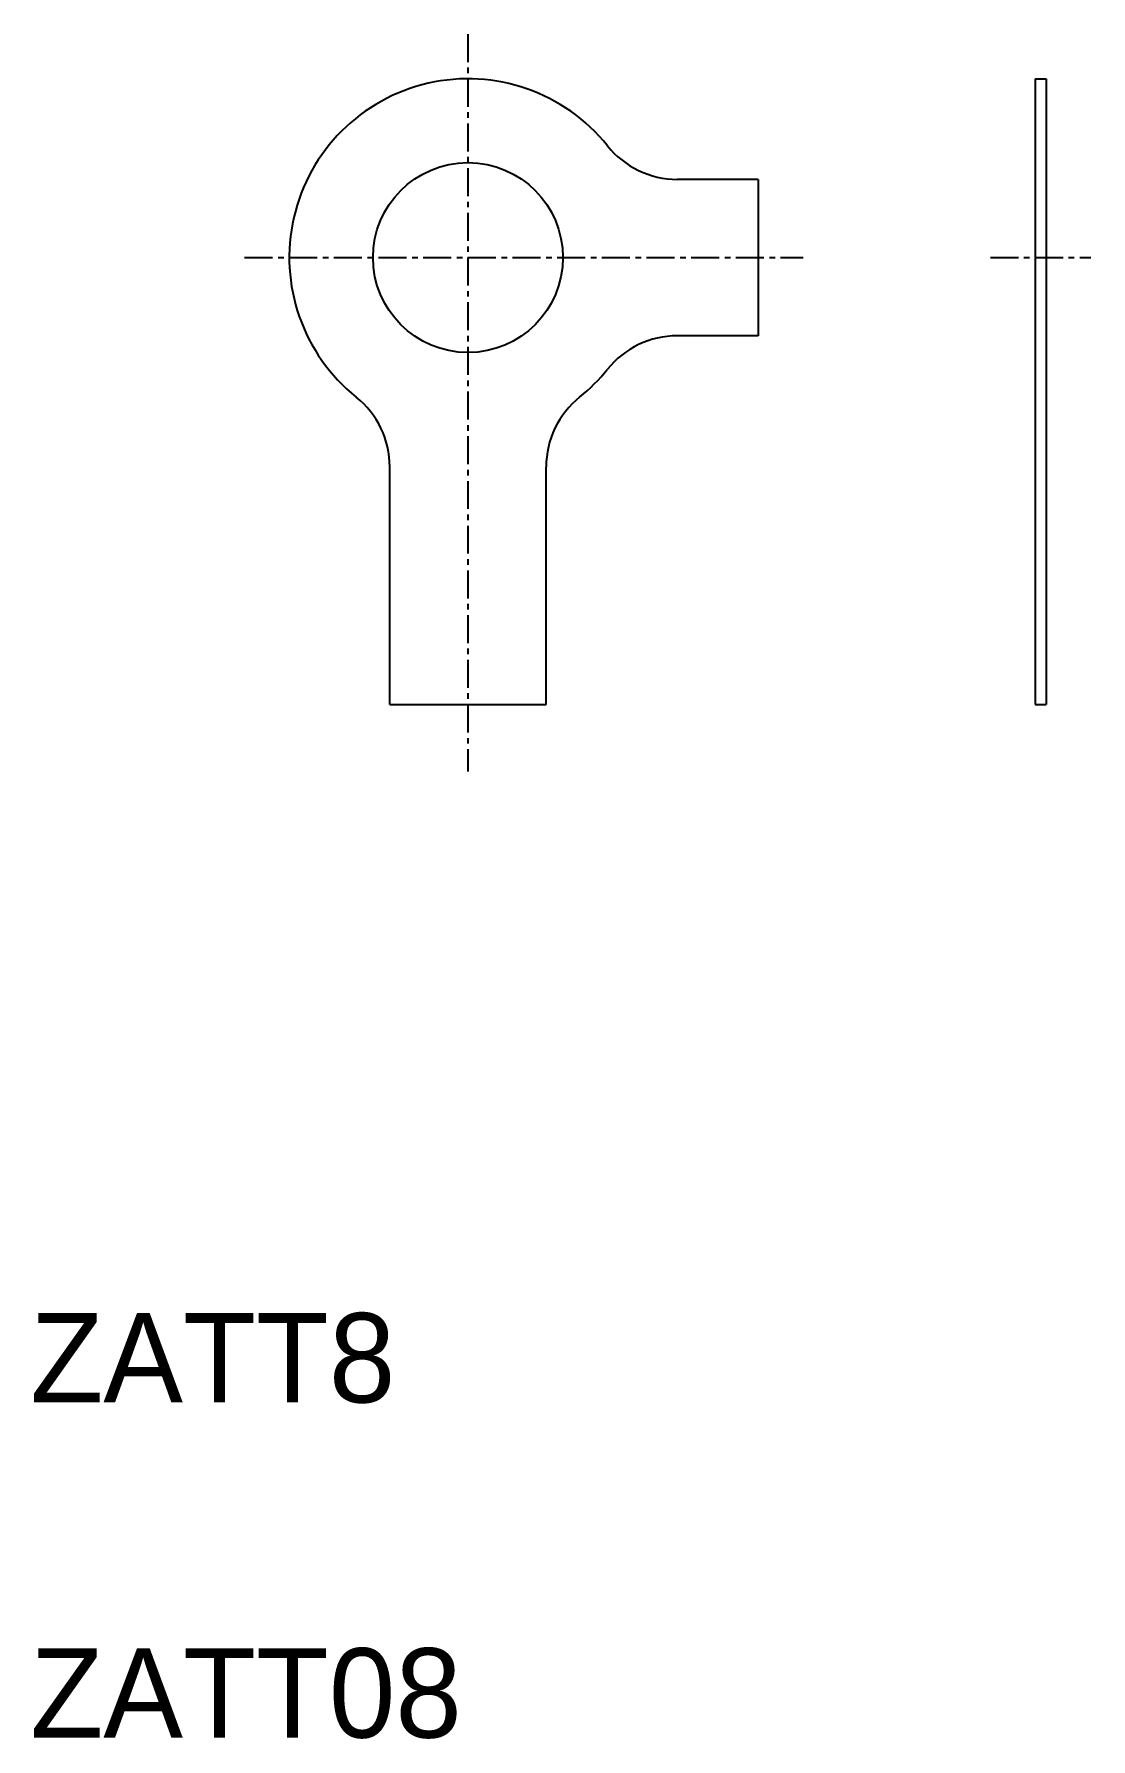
# Model space of a CAD drawing. Extents: x 112.4 to 159.7, y 21.6 to 97.9.
import ezdxf

# ---------------------------------------------------------------- set-up
doc = ezdxf.new("R2010")
doc.units = 0
doc.linetypes.add('CENTER', pattern=[2, 1.25, -0.25, 0.25, -0.25])
doc.layers.get('0').update_dxf_attribs({"linetype": 'CONTINUOUS'})
doc.layers.add('CENTER', color=1, linetype='CENTER')

msp = doc.modelspace()

# ---------------------------------------------------------------- linework, layer by layer
at = {"color": 7, "linetype": 'CONTINUOUS'}
for p, q in [((157.188, 95.91), (157.188, 67.91)), ((157.188, 95.91), (157.688, 95.91)), ((157.688, 95.91), (157.688, 67.91)), ((144.797, 91.41), (141.165, 91.41)), ((144.797, 91.41), (144.797, 84.41)), ((144.797, 84.41), (141.165, 84.41)), ((128.297, 67.91), (128.297, 78.542)), ((135.297, 67.91), (135.297, 78.542)), ((128.297, 67.91), (135.297, 67.91)), ((157.188, 67.91), (157.688, 67.91))]:
    msp.add_line(p, q, dxfattribs=at)
msp.add_circle((131.797, 87.91), 4.25, dxfattribs=at)
for centre, radius, start, end in [((131.797, 87.91), 8, 38.68219, 231.31781), ((141.165, 95.41), 4, 218.68219, 270), ((141.165, 80.41), 4, 90, 141.31781), ((131.797, 87.91), 8, 308.68219, 321.31781), ((124.297, 78.542), 4, 360, 51.31781), ((139.297, 78.542), 4, 128.68219, 180)]:
    msp.add_arc(centre, radius, start, end, dxfattribs=at)
at = {"layer": 'CENTER', "color": 1, "linetype": 'CENTER'}
for p, q in [((131.797, 97.91), (131.797, 64.91)), ((121.797, 87.91), (146.797, 87.91)), ((155.188, 87.91), (159.688, 87.91))]:
    msp.add_line(p, q, dxfattribs=at)

# ---------------------------------------------------------------- texts
at = {"color": 7, "linetype": 'CONTINUOUS'}
for s, p in [('ZATT8', (112.201, 36.677)), ('ZATT08', (112.201, 21.677))]:
    msp.add_text(s, height=4, dxfattribs=at).set_placement(p)

doc.saveas('drawing.dxf')
